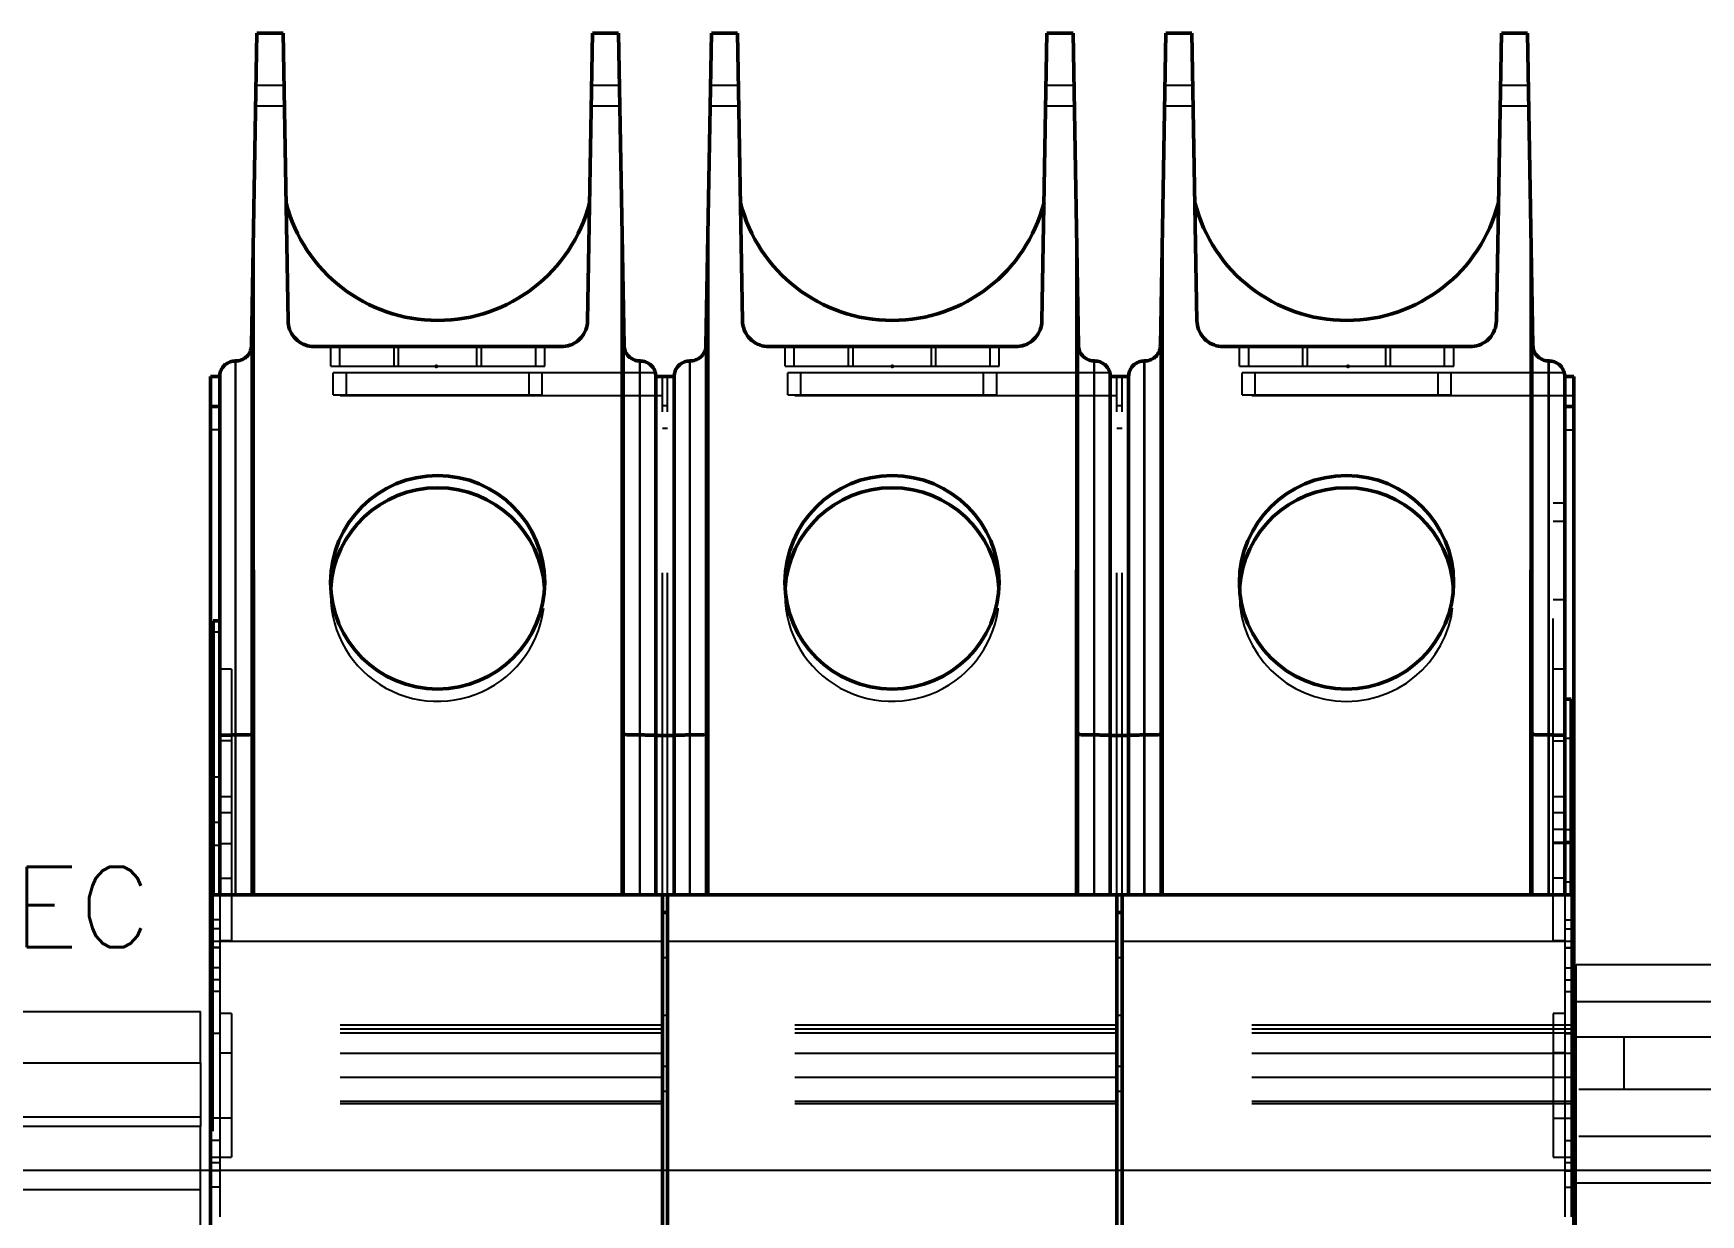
# Model space of a CAD drawing. Header units: inches. Extents: x 0.1 to 89.7, y 0.1 to 57.6.
# Drawn here: x 17.558 to 20.151, y 28.996 to 30.834 of the extents above; entities that cross this region are included whole.
import ezdxf
from ezdxf.enums import TextEntityAlignment as Align

# ---------------------------------------------------------------- set-up
doc = ezdxf.new("R2010")
doc.units = ezdxf.units.IN
doc.header["$MEASUREMENT"] = 0
doc.set_wipeout_variables(frame=1)
for name, pattern in [('CENTER', [2, 1.25, -0.25, 0.25, -0.25]), ('DASHED', [0.75, 0.5, -0.25]), ('DOT_CENTER', [14, 12, -1, 0, -1])]:
    doc.linetypes.add(name, pattern=pattern)
for name, color, linetype in [('1', 7, 'Continuous'), ('PMISC', 7, 'Continuous'), ('PSYMS', 7, 'Continuous'), ('PTERM', 4, 'Continuous')]:
    doc.layers.add(name, color=color, linetype=linetype)
for name, color, linetype, lineweight in [('2d ConnectionPoints', 7, 'Continuous', 50), ('AM_0', 7, 'Continuous', 50), ('AM_4', 3, 'Continuous', 25), ('AM_7', 7, 'CENTER', 25), ('AM_9', 6, 'DASHED', 25)]:
    doc.layers.add(name, color=color, linetype=linetype, lineweight=lineweight)
doc.styles.get("Standard").update_dxf_attribs({"font": 'arial.ttf'})
doc.styles.add('WD', font='romans.shx', dxfattribs={"height": 0.185})

# ---------------------------------------------------------------- blocks, each defined once
blk = doc.blocks.new('1489_3P_MINIATURE')
at = {"layer": '2d ConnectionPoints'}
for p in [(0.3859, 3.9831), (1.0934, 3.9831), (1.8008, 3.9831)]:
    blk.add_point(p, dxfattribs=at)
at = {"layer": 'AM_0'}
for p, q in [((0.0988, 4.0151), (0.1072, 4.5)), ((0.1478, 4.5), (0.1072, 4.5)), ((0.1556, 4.0533), (0.1478, 4.5)), ((0.6282, 4.5), (0.6204, 4.0533)), ((0.6687, 4.5), (0.6282, 4.5)), ((0.6687, 4.5), (0.6772, 4.0151)), ((0.8042, 4.0151), (0.8126, 4.5)), ((0.8532, 4.5), (0.8126, 4.5)), ((0.861, 4.0533), (0.8532, 4.5)), ((1.3336, 4.5), (1.3258, 4.0533)), ((1.3741, 4.5), (1.3336, 4.5)), ((1.3741, 4.5), (1.3826, 4.0151)), ((1.5096, 4.0151), (1.518, 4.5)), ((1.5586, 4.5), (1.518, 4.5)), ((1.5664, 4.0533), (1.5586, 4.5)), ((2.039, 4.5), (2.0312, 4.0533)), ((2.0795, 4.5), (2.039, 4.5)), ((2.0795, 4.5), (2.088, 4.0151)), ((0.1015, 4.1726), (0.1018, 3.1622)), ((0.6741, 3.1622), (0.6744, 4.1726)), ((0.8069, 4.1726), (0.8072, 3.1622)), ((1.3795, 3.1622), (1.3798, 4.1726)), ((1.5123, 4.1726), (1.5126, 3.1622)), ((2.0849, 3.1622), (2.0852, 4.1726)), ((0.5798, 4.0135), (0.1961, 4.0135)), ((1.2853, 4.0135), (0.9015, 4.0135)), ((1.9907, 4.0135), (1.6069, 4.0135)), ((0.0738, 3.9912), (0.0744, 3.9912)), ((0.7015, 3.9912), (0.7022, 3.9912)), ((0.7792, 3.9912), (0.7799, 3.9912)), ((1.4069, 3.9912), (1.4076, 3.9912)), ((1.4846, 3.9912), (1.4853, 3.9912)), ((2.1123, 3.9912), (2.113, 3.9912)), ((0.0353, 3.9669), (0.0353, 0.5331)), ((0.0353, 3.9669), (0.0495, 3.9669)), ((0.0495, 3.1622), (0.0495, 3.9669)), ((0.7265, 3.1622), (0.7265, 3.9669)), ((0.7265, 3.9669), (0.7549, 3.9669)), ((0.7549, 3.1622), (0.7549, 3.9669)), ((1.4319, 3.1622), (1.4319, 3.9669)), ((1.4319, 3.9669), (1.4603, 3.9669)), ((1.4603, 3.1622), (1.4603, 3.9669)), ((2.1373, 3.1622), (2.1373, 3.9669)), ((2.1515, 3.9669), (2.1373, 3.9669)), ((2.1515, 0.5331), (2.1515, 3.9669)), ((0.0495, 3.9203), (0.0353, 3.9203)), ((2.1373, 3.9203), (2.1515, 3.9203)), ((0.0495, 3.5878), (0.0393, 3.5878)), ((0.0393, 3.5878), (0.0393, 3.1622)), ((2.1373, 3.4662), (2.1474, 3.4662)), ((2.1474, 3.4662), (2.1474, 3.1622)), ((0.0393, 3.4378), (0.0353, 3.4378)), ((0.0988, 3.4112), (0.1015, 3.4167)), ((0.6744, 3.4167), (0.6772, 3.4112)), ((0.8042, 3.4112), (0.8069, 3.4167)), ((1.3798, 3.4167), (1.3826, 3.4112)), ((1.5096, 3.4112), (1.5123, 3.4167)), ((2.0852, 3.4167), (2.088, 3.4112)), ((2.1474, 3.4257), (2.1515, 3.4257)), ((0.0738, 3.4104), (0.0744, 3.4104)), ((0.7015, 3.4104), (0.7022, 3.4104)), ((0.7265, 3.4095), (0.7549, 3.4095)), ((0.7792, 3.4104), (0.7799, 3.4104)), ((1.4069, 3.4104), (1.4076, 3.4104)), ((1.4319, 3.4095), (1.4603, 3.4095)), ((1.4846, 3.4104), (1.4853, 3.4104)), ((2.1123, 3.4104), (2.113, 3.4104)), ((0.0393, 3.3446), (0.0353, 3.3446)), ((2.1474, 3.3568), (2.1515, 3.3568)), ((0.0393, 3.2895), (0.0353, 3.2895)), ((2.1373, 3.2432), (2.1474, 3.2432)), ((0.0353, 3.1882), (0.0393, 3.1882)), ((2.1515, 3.1622), (0.0353, 3.1622)), ((0.7366, 3.1622), (0.7366, 2.4779)), ((0.7447, 3.1622), (0.7447, 2.4779)), ((1.442, 3.1622), (1.442, 2.4779)), ((1.4501, 3.1622), (1.4501, 2.4779)), ((0.7447, 3.1348), (0.7366, 3.1348)), ((1.4501, 3.1348), (1.442, 3.1348))]:
    blk.add_line(p, q, dxfattribs=at)
for points in [[(0.1961, 4.0135), (0.1926, 4.0137), (0.1891, 4.0141), (0.1856, 4.0149), (0.1822, 4.016), (0.179, 4.0173), (0.1758, 4.0189), (0.1728, 4.0208), (0.17, 4.023), (0.1674, 4.0254), (0.165, 4.028), (0.1629, 4.0308), (0.161, 4.0338), (0.1594, 4.0369), (0.158, 4.0402), (0.1569, 4.0436), (0.1562, 4.047), (0.1557, 4.0505), (0.1556, 4.0533)], [(0.6204, 4.0533), (0.6202, 4.0498), (0.6196, 4.0463), (0.6188, 4.0429), (0.6177, 4.0395), (0.6163, 4.0363), (0.6146, 4.0332), (0.6126, 4.0302), (0.6104, 4.0275), (0.608, 4.0249), (0.6054, 4.0225), (0.6025, 4.0204), (0.5995, 4.0186), (0.5963, 4.017), (0.593, 4.0157), (0.5897, 4.0147), (0.5862, 4.014), (0.5827, 4.0136), (0.5798, 4.0135)], [(0.9015, 4.0135), (0.898, 4.0137), (0.8945, 4.0141), (0.891, 4.0149), (0.8876, 4.016), (0.8844, 4.0173), (0.8812, 4.0189), (0.8783, 4.0208), (0.8754, 4.023), (0.8728, 4.0254), (0.8705, 4.028), (0.8683, 4.0308), (0.8664, 4.0338), (0.8648, 4.0369), (0.8634, 4.0402), (0.8623, 4.0436), (0.8616, 4.047), (0.8611, 4.0505), (0.861, 4.0533)], [(1.3258, 4.0533), (1.3256, 4.0498), (1.325, 4.0463), (1.3242, 4.0429), (1.3231, 4.0395), (1.3217, 4.0363), (1.32, 4.0332), (1.318, 4.0302), (1.3158, 4.0275), (1.3134, 4.0249), (1.3108, 4.0225), (1.3079, 4.0204), (1.3049, 4.0186), (1.3017, 4.017), (1.2984, 4.0157), (1.2951, 4.0147), (1.2916, 4.014), (1.2881, 4.0136), (1.2853, 4.0135)], [(1.6069, 4.0135), (1.6034, 4.0137), (1.5999, 4.0141), (1.5964, 4.0149), (1.593, 4.016), (1.5898, 4.0173), (1.5866, 4.0189), (1.5837, 4.0208), (1.5809, 4.023), (1.5782, 4.0254), (1.5759, 4.028), (1.5737, 4.0308), (1.5718, 4.0338), (1.5702, 4.0369), (1.5688, 4.0402), (1.5678, 4.0436), (1.567, 4.047), (1.5665, 4.0505), (1.5664, 4.0533)], [(2.0312, 4.0533), (2.031, 4.0498), (2.0305, 4.0463), (2.0296, 4.0429), (2.0285, 4.0395), (2.0271, 4.0363), (2.0254, 4.0332), (2.0235, 4.0302), (2.0213, 4.0275), (2.0188, 4.0249), (2.0162, 4.0225), (2.0133, 4.0204), (2.0103, 4.0186), (2.0071, 4.017), (2.0039, 4.0157), (2.0005, 4.0147), (1.997, 4.014), (1.9935, 4.0136), (1.9907, 4.0135)], [(0.0744, 3.9912), (0.0766, 3.9913), (0.0787, 3.9916), (0.0807, 3.992), (0.0828, 3.9927), (0.0847, 3.9935), (0.0866, 3.9945), (0.0884, 3.9956), (0.0901, 3.9969), (0.0916, 3.9983), (0.0931, 3.9999), (0.0944, 4.0016), (0.0955, 4.0034), (0.0965, 4.0053), (0.0973, 4.0072), (0.0979, 4.0092), (0.0984, 4.0113), (0.0987, 4.0134), (0.0988, 4.0151)], [(0.6772, 4.0151), (0.6773, 4.013), (0.6776, 4.0109), (0.6781, 4.0088), (0.6788, 4.0068), (0.6796, 4.0049), (0.6807, 4.003), (0.6818, 4.0012), (0.6831, 3.9996), (0.6846, 3.998), (0.6862, 3.9966), (0.6879, 3.9954), (0.6897, 3.9943), (0.6916, 3.9933), (0.6936, 3.9925), (0.6956, 3.9919), (0.6977, 3.9915), (0.6998, 3.9913), (0.7015, 3.9912)], [(0.7799, 3.9912), (0.782, 3.9913), (0.7841, 3.9916), (0.7861, 3.992), (0.7882, 3.9927), (0.7901, 3.9935), (0.792, 3.9945), (0.7938, 3.9956), (0.7955, 3.9969), (0.7971, 3.9983), (0.7985, 3.9999), (0.7998, 4.0016), (0.8009, 4.0034), (0.8019, 4.0053), (0.8027, 4.0072), (0.8033, 4.0092), (0.8038, 4.0113), (0.8041, 4.0134), (0.8042, 4.0151)], [(1.3826, 4.0151), (1.3827, 4.013), (1.383, 4.0109), (1.3835, 4.0088), (1.3842, 4.0068), (1.385, 4.0049), (1.3861, 4.003), (1.3872, 4.0012), (1.3885, 3.9996), (1.39, 3.998), (1.3916, 3.9966), (1.3933, 3.9954), (1.3951, 3.9943), (1.397, 3.9933), (1.399, 3.9925), (1.401, 3.9919), (1.4031, 3.9915), (1.4052, 3.9913), (1.4069, 3.9912)], [(1.4853, 3.9912), (1.4874, 3.9913), (1.4895, 3.9916), (1.4916, 3.992), (1.4936, 3.9927), (1.4955, 3.9935), (1.4974, 3.9945), (1.4992, 3.9956), (1.5009, 3.9969), (1.5025, 3.9983), (1.5039, 3.9999), (1.5052, 4.0016), (1.5063, 4.0034), (1.5073, 4.0053), (1.5081, 4.0072), (1.5088, 4.0092), (1.5092, 4.0113), (1.5095, 4.0134), (1.5096, 4.0151)], [(2.088, 4.0151), (2.0881, 4.013), (2.0884, 4.0109), (2.0889, 4.0088), (2.0896, 4.0068), (2.0904, 4.0049), (2.0915, 4.003), (2.0926, 4.0012), (2.094, 3.9996), (2.0954, 3.998), (2.097, 3.9966), (2.0987, 3.9954), (2.1005, 3.9943), (2.1024, 3.9933), (2.1044, 3.9925), (2.1064, 3.9919), (2.1085, 3.9915), (2.1106, 3.9913), (2.1123, 3.9912)], [(0.0495, 3.9669), (0.0496, 3.969), (0.0498, 3.9711), (0.0503, 3.9732), (0.0509, 3.9752), (0.0517, 3.9772), (0.0527, 3.9791), (0.0539, 3.9808), (0.0552, 3.9825), (0.0566, 3.9841), (0.0581, 3.9855), (0.0598, 3.9868), (0.0616, 3.988), (0.0635, 3.9889), (0.0655, 3.9897), (0.0675, 3.9904), (0.0696, 3.9908), (0.0717, 3.9911), (0.0738, 3.9912)], [(0.7022, 3.9912), (0.7043, 3.9911), (0.7064, 3.9908), (0.7085, 3.9904), (0.7105, 3.9897), (0.7124, 3.9889), (0.7143, 3.988), (0.7161, 3.9868), (0.7178, 3.9855), (0.7194, 3.9841), (0.7208, 3.9825), (0.7221, 3.9808), (0.7232, 3.9791), (0.7242, 3.9772), (0.725, 3.9752), (0.7257, 3.9732), (0.7261, 3.9711), (0.7264, 3.969), (0.7265, 3.9669)], [(0.7549, 3.9669), (0.755, 3.969), (0.7552, 3.9711), (0.7557, 3.9732), (0.7563, 3.9752), (0.7571, 3.9772), (0.7581, 3.9791), (0.7593, 3.9808), (0.7606, 3.9825), (0.762, 3.9841), (0.7636, 3.9855), (0.7652, 3.9868), (0.767, 3.988), (0.7689, 3.9889), (0.7709, 3.9897), (0.7729, 3.9904), (0.775, 3.9908), (0.7771, 3.9911), (0.7792, 3.9912)], [(1.4076, 3.9912), (1.4097, 3.9911), (1.4118, 3.9908), (1.4139, 3.9904), (1.4159, 3.9897), (1.4178, 3.9889), (1.4197, 3.988), (1.4215, 3.9868), (1.4232, 3.9855), (1.4248, 3.9841), (1.4262, 3.9825), (1.4275, 3.9808), (1.4286, 3.9791), (1.4296, 3.9772), (1.4304, 3.9752), (1.4311, 3.9732), (1.4315, 3.9711), (1.4318, 3.969), (1.4319, 3.9669)], [(1.4603, 3.9669), (1.4604, 3.969), (1.4606, 3.9711), (1.4611, 3.9732), (1.4617, 3.9752), (1.4625, 3.9772), (1.4635, 3.9791), (1.4647, 3.9808), (1.466, 3.9825), (1.4674, 3.9841), (1.469, 3.9855), (1.4706, 3.9868), (1.4724, 3.988), (1.4743, 3.9889), (1.4763, 3.9897), (1.4783, 3.9904), (1.4804, 3.9908), (1.4825, 3.9911), (1.4846, 3.9912)], [(2.113, 3.9912), (2.1151, 3.9911), (2.1172, 3.9908), (2.1193, 3.9904), (2.1213, 3.9897), (2.1233, 3.9889), (2.1251, 3.988), (2.1269, 3.9868), (2.1286, 3.9855), (2.1302, 3.9841), (2.1316, 3.9825), (2.1329, 3.9808), (2.134, 3.9791), (2.135, 3.9772), (2.1358, 3.9752), (2.1365, 3.9732), (2.1369, 3.9711), (2.1372, 3.969), (2.1373, 3.9669)], [(0.0495, 3.4095), (0.0496, 3.4096), (0.0498, 3.4097), (0.0503, 3.4098), (0.0509, 3.4098), (0.0517, 3.4099), (0.0527, 3.41), (0.0539, 3.41), (0.0552, 3.4101), (0.0566, 3.4101), (0.0581, 3.4102), (0.0598, 3.4102), (0.0616, 3.4103), (0.0635, 3.4103), (0.0655, 3.4103), (0.0675, 3.4104), (0.0696, 3.4104), (0.0717, 3.4104), (0.0738, 3.4104)], [(0.0744, 3.4104), (0.0766, 3.4104), (0.0787, 3.4104), (0.0807, 3.4104), (0.0828, 3.4104), (0.0847, 3.4105), (0.0866, 3.4105), (0.0884, 3.4105), (0.0901, 3.4106), (0.0916, 3.4106), (0.0931, 3.4107), (0.0944, 3.4108), (0.0955, 3.4108), (0.0965, 3.4109), (0.0973, 3.411), (0.0979, 3.411), (0.0984, 3.4111), (0.0987, 3.4112), (0.0988, 3.4112)], [(0.6772, 3.4112), (0.6773, 3.4112), (0.6776, 3.4111), (0.6781, 3.411), (0.6788, 3.4109), (0.6796, 3.4109), (0.6807, 3.4108), (0.6818, 3.4107), (0.6831, 3.4107), (0.6846, 3.4106), (0.6862, 3.4106), (0.6879, 3.4105), (0.6897, 3.4105), (0.6916, 3.4105), (0.6936, 3.4104), (0.6956, 3.4104), (0.6977, 3.4104), (0.6998, 3.4104), (0.7015, 3.4104)], [(0.7022, 3.4104), (0.7043, 3.4104), (0.7064, 3.4104), (0.7085, 3.4104), (0.7105, 3.4103), (0.7124, 3.4103), (0.7143, 3.4103), (0.7161, 3.4102), (0.7178, 3.4102), (0.7194, 3.4101), (0.7208, 3.4101), (0.7221, 3.41), (0.7232, 3.41), (0.7242, 3.4099), (0.725, 3.4098), (0.7257, 3.4098), (0.7261, 3.4097), (0.7264, 3.4096), (0.7265, 3.4095)], [(0.7549, 3.4095), (0.755, 3.4096), (0.7552, 3.4097), (0.7557, 3.4098), (0.7563, 3.4098), (0.7571, 3.4099), (0.7581, 3.41), (0.7593, 3.41), (0.7606, 3.4101), (0.762, 3.4101), (0.7636, 3.4102), (0.7652, 3.4102), (0.767, 3.4103), (0.7689, 3.4103), (0.7709, 3.4103), (0.7729, 3.4104), (0.775, 3.4104), (0.7771, 3.4104), (0.7792, 3.4104)], [(0.7799, 3.4104), (0.782, 3.4104), (0.7841, 3.4104), (0.7861, 3.4104), (0.7882, 3.4104), (0.7901, 3.4105), (0.792, 3.4105), (0.7938, 3.4105), (0.7955, 3.4106), (0.7971, 3.4106), (0.7985, 3.4107), (0.7998, 3.4108), (0.8009, 3.4108), (0.8019, 3.4109), (0.8027, 3.411), (0.8033, 3.411), (0.8038, 3.4111), (0.8041, 3.4112), (0.8042, 3.4112)], [(1.3826, 3.4112), (1.3827, 3.4112), (1.383, 3.4111), (1.3835, 3.411), (1.3842, 3.4109), (1.385, 3.4109), (1.3861, 3.4108), (1.3872, 3.4107), (1.3885, 3.4107), (1.39, 3.4106), (1.3916, 3.4106), (1.3933, 3.4105), (1.3951, 3.4105), (1.397, 3.4105), (1.399, 3.4104), (1.401, 3.4104), (1.4031, 3.4104), (1.4052, 3.4104), (1.4069, 3.4104)], [(1.4076, 3.4104), (1.4097, 3.4104), (1.4118, 3.4104), (1.4139, 3.4104), (1.4159, 3.4103), (1.4178, 3.4103), (1.4197, 3.4103), (1.4215, 3.4102), (1.4232, 3.4102), (1.4248, 3.4101), (1.4262, 3.4101), (1.4275, 3.41), (1.4286, 3.41), (1.4296, 3.4099), (1.4304, 3.4098), (1.4311, 3.4098), (1.4315, 3.4097), (1.4318, 3.4096), (1.4319, 3.4095)], [(1.4603, 3.4095), (1.4604, 3.4096), (1.4606, 3.4097), (1.4611, 3.4098), (1.4617, 3.4098), (1.4625, 3.4099), (1.4635, 3.41), (1.4647, 3.41), (1.466, 3.4101), (1.4674, 3.4101), (1.469, 3.4102), (1.4706, 3.4102), (1.4724, 3.4103), (1.4743, 3.4103), (1.4763, 3.4103), (1.4783, 3.4104), (1.4804, 3.4104), (1.4825, 3.4104), (1.4846, 3.4104)], [(1.4853, 3.4104), (1.4874, 3.4104), (1.4895, 3.4104), (1.4916, 3.4104), (1.4936, 3.4104), (1.4955, 3.4105), (1.4974, 3.4105), (1.4992, 3.4105), (1.5009, 3.4106), (1.5025, 3.4106), (1.5039, 3.4107), (1.5052, 3.4108), (1.5063, 3.4108), (1.5073, 3.4109), (1.5081, 3.411), (1.5088, 3.411), (1.5092, 3.4111), (1.5095, 3.4112), (1.5096, 3.4112)], [(2.088, 3.4112), (2.0881, 3.4112), (2.0884, 3.4111), (2.0889, 3.411), (2.0896, 3.4109), (2.0904, 3.4109), (2.0915, 3.4108), (2.0926, 3.4107), (2.094, 3.4107), (2.0954, 3.4106), (2.097, 3.4106), (2.0987, 3.4105), (2.1005, 3.4105), (2.1024, 3.4105), (2.1044, 3.4104), (2.1064, 3.4104), (2.1085, 3.4104), (2.1106, 3.4104), (2.1123, 3.4104)], [(2.113, 3.4104), (2.1151, 3.4104), (2.1172, 3.4104), (2.1193, 3.4104), (2.1213, 3.4103), (2.1233, 3.4103), (2.1251, 3.4103), (2.1269, 3.4102), (2.1286, 3.4102), (2.1302, 3.4101), (2.1316, 3.4101), (2.1329, 3.41), (2.134, 3.41), (2.135, 3.4099), (2.1358, 3.4098), (2.1365, 3.4098), (2.1369, 3.4097), (2.1372, 3.4096), (2.1373, 3.4095)]]:
    blk.add_lwpolyline(points, dxfattribs=at)
for centre in [(0.388, 4.2973), (1.0934, 4.2973), (1.7988, 4.2973)]:
    blk.add_arc(centre, 0.2432, 194.3926, 345.6074, dxfattribs=at)
for centre in [(0.3877, 3.6475), (1.0931, 3.6475), (1.7985, 3.6475)]:
    blk.add_ellipse(centre, major_axis=(0.1662, 0), ratio=0.997564, dxfattribs=at)
for centre in [(0.3877, 3.6284), (1.0931, 3.6284), (1.7985, 3.6284)]:
    blk.add_ellipse(centre, major_axis=(0.1662, 0), ratio=0.997564, start_param=0.057594, end_param=3.083999, dxfattribs=at)
at = {"layer": 'AM_4'}
for p, q in [((0.1497, 4.3869), (0.1053, 4.3869)), ((0.6707, 4.3869), (0.6262, 4.3869)), ((0.8552, 4.3869), (0.8107, 4.3869)), ((1.3761, 4.3869), (1.3316, 4.3869)), ((1.5606, 4.3869), (1.5161, 4.3869)), ((2.0815, 4.3869), (2.037, 4.3869)), ((0.0988, 3.1622), (0.0988, 4.0151)), ((0.6772, 3.1622), (0.6772, 4.0151)), ((0.8042, 3.1622), (0.8042, 4.0151)), ((1.3826, 3.1622), (1.3826, 4.0151)), ((1.5096, 3.1622), (1.5096, 4.0151)), ((2.088, 3.1622), (2.088, 4.0151)), ((0.0738, 3.1622), (0.0738, 3.9912)), ((0.0744, 3.1622), (0.0744, 3.9912)), ((0.7015, 3.1622), (0.7015, 3.9912)), ((0.7022, 3.1622), (0.7022, 3.9912)), ((0.7792, 3.1622), (0.7792, 3.9912)), ((0.7799, 3.1622), (0.7799, 3.9912)), ((1.4069, 3.1622), (1.4069, 3.9912)), ((1.4076, 3.1622), (1.4076, 3.9912)), ((1.4846, 3.1622), (1.4846, 3.9912)), ((1.4853, 3.1622), (1.4853, 3.9912)), ((2.1123, 3.1622), (2.1123, 3.9912)), ((2.113, 3.1622), (2.113, 3.9912)), ((0.0495, 3.8843), (0.0353, 3.8843)), ((2.1373, 3.8843), (2.1515, 3.8843)), ((0.0393, 3.4176), (0.0353, 3.4176)), ((2.1474, 3.4054), (2.1515, 3.4054)), ((0.0393, 3.3649), (0.0353, 3.3649)), ((2.1474, 3.377), (2.1515, 3.377)), ((0.0495, 3.3446), (0.0393, 3.3446)), ((2.1373, 3.2635), (2.1474, 3.2635)), ((2.1373, 3.1824), (2.1474, 3.1824)), ((0.7366, 3.0895), (0.0353, 3.0895)), ((1.442, 3.0895), (0.7447, 3.0895)), ((2.1515, 3.0895), (1.4501, 3.0895)), ((0.7447, 3.0643), (0.7366, 3.0643)), ((1.4501, 3.0643), (1.442, 3.0643))]:
    blk.add_line(p, q, dxfattribs=at)
at = {"layer": 'AM_7'}
for p, q in [((0.0686, 3.4014), (0.0485, 3.4014)), ((2.1181, 3.4014), (2.1382, 3.4014))]:
    blk.add_line(p, q, dxfattribs=at)
at = {"layer": 'AM_9'}
for p, q in [((0.1492, 4.4189), (0.1058, 4.4189)), ((0.6701, 4.4189), (0.6268, 4.4189)), ((0.8546, 4.4189), (0.8112, 4.4189)), ((1.3755, 4.4189), (1.3322, 4.4189)), ((1.56, 4.4189), (1.5166, 4.4189)), ((2.0809, 4.4189), (2.0376, 4.4189)), ((0.2218, 3.9831), (0.2218, 4.0135)), ((0.2359, 3.9831), (0.2359, 4.0135)), ((0.3201, 3.9831), (0.3201, 4.0135)), ((0.3272, 3.9831), (0.3272, 4.0135)), ((0.4488, 3.9831), (0.4488, 4.0135)), ((0.4559, 3.9831), (0.4559, 4.0135)), ((0.54, 3.9831), (0.54, 4.0135)), ((0.5542, 3.9831), (0.5542, 4.0135)), ((0.9272, 3.9831), (0.9272, 4.0135)), ((0.9414, 3.9831), (0.9414, 4.0135)), ((1.0255, 3.9831), (1.0255, 4.0135)), ((1.0326, 3.9831), (1.0326, 4.0135)), ((1.1542, 3.9831), (1.1542, 4.0135)), ((1.1613, 3.9831), (1.1613, 4.0135)), ((1.2454, 3.9831), (1.2454, 4.0135)), ((1.2596, 3.9831), (1.2596, 4.0135)), ((1.6326, 3.9831), (1.6326, 4.0135)), ((1.6468, 3.9831), (1.6468, 4.0135)), ((1.7309, 3.9831), (1.7309, 4.0135)), ((1.738, 3.9831), (1.738, 4.0135)), ((1.8596, 3.9831), (1.8596, 4.0135)), ((1.8667, 3.9831), (1.8667, 4.0135)), ((1.9508, 3.9831), (1.9508, 4.0135)), ((1.965, 3.9831), (1.965, 4.0135)), ((0.7257, 3.973), (0.0502, 3.973)), ((0.2218, 3.9831), (0.5542, 3.9831)), ((0.2258, 3.9385), (0.2258, 3.973)), ((0.2461, 3.9385), (0.2461, 3.973)), ((0.5299, 3.9385), (0.5299, 3.973)), ((0.5501, 3.9385), (0.5501, 3.973)), ((0.7366, 3.1622), (0.7366, 3.9669)), ((0.7447, 3.1622), (0.7447, 3.9669)), ((1.4311, 3.973), (0.7556, 3.973)), ((0.9272, 3.9831), (1.2596, 3.9831)), ((0.9312, 3.9385), (0.9312, 3.973)), ((0.9515, 3.9385), (0.9515, 3.973)), ((1.2353, 3.9385), (1.2353, 3.973)), ((1.2555, 3.9385), (1.2555, 3.973)), ((1.442, 3.1622), (1.442, 3.9669)), ((1.4501, 3.1622), (1.4501, 3.9669)), ((2.1365, 3.973), (1.461, 3.973)), ((1.6326, 3.9831), (1.965, 3.9831)), ((1.6366, 3.9385), (1.6366, 3.973)), ((1.6569, 3.9385), (1.6569, 3.973)), ((1.9407, 3.9385), (1.9407, 3.973)), ((1.9609, 3.9385), (1.9609, 3.973)), ((0.7366, 3.937), (0.0353, 3.937)), ((0.2258, 3.9385), (0.5501, 3.9385)), ((1.442, 3.937), (0.7447, 3.937)), ((0.9312, 3.9385), (1.2555, 3.9385)), ((2.1515, 3.937), (1.4501, 3.937)), ((1.6366, 3.9385), (1.9609, 3.9385)), ((0.7447, 3.9213), (0.7366, 3.9213)), ((1.4501, 3.9213), (1.442, 3.9213)), ((0.7447, 3.8864), (0.7366, 3.8864)), ((1.4501, 3.8864), (1.442, 3.8864)), ((2.1191, 3.0912), (2.1191, 3.7703)), ((2.1373, 3.7703), (2.1191, 3.7703)), ((2.1373, 3.7419), (2.1191, 3.7419)), ((0.2215, 3.6475), (0.2215, 3.6284)), ((0.5539, 3.6284), (0.5539, 3.6475)), ((0.9269, 3.6475), (0.9269, 3.6284)), ((1.2593, 3.6284), (1.2593, 3.6475)), ((1.6323, 3.6475), (1.6323, 3.6284)), ((1.9647, 3.6284), (1.9647, 3.6475)), ((2.1373, 3.6203), (2.1191, 3.6203)), ((0.0495, 3.57), (0.0393, 3.57)), ((0.0677, 3.5126), (0.0495, 3.5126)), ((0.0677, 3.5126), (0.0677, 3.0912)), ((2.1373, 3.5128), (2.1191, 3.5128)), ((2.1373, 3.4054), (2.1474, 3.4054)), ((0.0677, 3.3142), (0.0495, 3.3142)), ((2.1373, 3.3142), (2.1191, 3.3142)), ((0.0495, 3.2901), (0.0677, 3.2901)), ((2.1191, 3.2899), (2.1373, 3.2899)), ((0.0495, 3.2747), (0.0393, 3.2747)), ((2.1373, 3.2635), (2.1191, 3.2635)), ((0.0495, 3.2389), (0.0393, 3.2389)), ((0.0495, 3.2418), (0.0677, 3.2418)), ((2.1373, 3.2432), (2.1191, 3.2432)), ((2.1373, 3.2418), (2.1191, 3.2418)), ((0.0495, 3.188), (0.0677, 3.188)), ((2.1373, 3.188), (2.1191, 3.188)), ((0.0393, 2.0449), (0.0393, 3.1622)), ((0.0495, 3.1622), (0.0495, 2.0454)), ((2.1373, 3.1622), (2.1373, 1.3378)), ((2.1474, 3.1622), (2.1474, 1.6054)), ((0.0495, 3.1095), (0.0353, 3.1095)), ((0.0495, 3.1234), (0.0393, 3.1234)), ((2.1373, 3.1234), (2.1474, 3.1234)), ((2.1373, 3.1095), (2.1515, 3.1095)), ((0.0495, 3.0799), (0.0353, 3.0799)), ((0.0495, 3.0804), (0.0393, 3.0804)), ((0.0495, 3.0912), (0.0677, 3.0912)), ((2.1191, 3.0912), (2.1373, 3.0912)), ((2.1373, 3.0804), (2.1474, 3.0804)), ((2.1373, 3.0799), (2.1515, 3.0799)), ((0.0495, 3.0486), (0.0353, 3.0486)), ((0.0495, 3.03), (0.0393, 3.03)), ((2.1373, 3.0486), (2.1515, 3.0486)), ((2.1373, 3.03), (2.1474, 3.03)), ((0.0495, 3.0122), (0.0353, 3.0122)), ((2.1373, 3.0122), (2.1515, 3.0122)), ((0.0677, 2.9777), (0.0495, 2.9777)), ((0.0677, 2.9777), (0.0677, 2.7547)), ((2.1191, 2.9777), (2.1191, 2.7547)), ((2.1373, 2.9777), (2.1191, 2.9777)), ((0.0393, 2.9716), (0.0353, 2.9716)), ((0.7366, 2.9595), (0.0353, 2.9595)), ((0.7366, 2.9535), (0.0353, 2.9535)), ((0.7447, 2.9747), (0.7366, 2.9747)), ((1.442, 2.9595), (0.7447, 2.9595)), ((1.442, 2.9535), (0.7447, 2.9535)), ((1.4501, 2.9747), (1.442, 2.9747)), ((2.1515, 2.9595), (1.4501, 2.9595)), ((2.1515, 2.9535), (1.4501, 2.9535)), ((2.1474, 2.9716), (2.1515, 2.9716)), ((0.7366, 2.9473), (0.0353, 2.9473)), ((0.0495, 2.9468), (0.0353, 2.9468)), ((1.442, 2.9473), (0.7447, 2.9473)), ((2.1515, 2.9473), (1.4501, 2.9473)), ((2.1373, 2.9468), (2.1515, 2.9468)), ((0.7366, 2.9157), (0.0353, 2.9157)), ((0.0495, 2.9169), (0.0677, 2.9169)), ((1.442, 2.9157), (0.7447, 2.9157)), ((2.1515, 2.9157), (1.4501, 2.9157)), ((2.1373, 2.9169), (2.1191, 2.9169)), ((0.7366, 2.8784), (0.0353, 2.8784)), ((0.7447, 2.8957), (0.7366, 2.8957)), ((1.442, 2.8784), (0.7447, 2.8784)), ((1.4501, 2.8957), (1.442, 2.8957)), ((2.1515, 2.8784), (1.4501, 2.8784)), ((0.7447, 2.8567), (0.7366, 2.8567)), ((1.4501, 2.8567), (1.442, 2.8567)), ((0.7366, 2.8414), (0.0353, 2.8414)), ((0.7366, 2.8378), (0.0353, 2.8378)), ((1.442, 2.8414), (0.7447, 2.8414)), ((1.442, 2.8378), (0.7447, 2.8378)), ((2.1515, 2.8414), (1.4501, 2.8414)), ((2.1515, 2.8378), (1.4501, 2.8378)), ((0.0677, 2.8155), (0.0353, 2.8155)), ((2.1191, 2.8155), (2.1515, 2.8155)), ((0.0495, 2.7804), (0.0353, 2.7804)), ((2.1373, 2.7804), (2.1515, 2.7804)), ((0.0353, 2.7547), (0.0677, 2.7547)), ((0.0495, 2.746), (0.0353, 2.746)), ((2.1191, 2.7547), (2.1515, 2.7547)), ((2.1515, 2.746), (2.1373, 2.746)), ((0.0495, 2.7337), (0.0353, 2.7337)), ((2.1373, 2.7337), (2.1515, 2.7337)), ((0.0495, 2.7079), (0.0353, 2.7079)), ((2.1373, 2.7079), (2.1515, 2.7079))]:
    blk.add_line(p, q, dxfattribs=at)
for centre, start_param, end_param in [((0.3877, 3.6284), 3.083999, 3.141593), ((0.3877, 3.6284), 3.141593, 6.340779), ((1.0931, 3.6284), 3.083999, 3.141593), ((1.0931, 3.6284), 3.141593, 6.340779), ((1.7985, 3.6284), 3.083999, 3.141593), ((1.7985, 3.6284), 3.141593, 6.283185), ((1.7985, 3.6284), 6.283185, 6.340779)]:
    blk.add_ellipse(centre, major_axis=(0.1662, 0), ratio=0.997564, start_param=start_param, end_param=end_param, dxfattribs=at)
at = {"style": 'WD', "width": 0.7}
for tag, p in [('INST', (1.0625, 5.4196)), ('LOC', (1.0625, 5.25)), ('DESC1', (1.0625, 5.0938)), ('DESC2', (1.0625, 4.9375)), ('DESC3', (1.0625, 4.7896)), ('XREF', (1.0625, 4.2188))]:
    blk.add_attdef(tag, text='', height=0.125, dxfattribs=at).set_placement(p, align=Align.CENTER)
at = {"style": 'WD'}
blk.add_attdef('TAG1', text='', height=0.125, dxfattribs=at).set_placement((1.0625, 4.625), align=Align.CENTER)
at = {"style": 'WD', "flags": 9}
blk.add_attdef('FAMILY', (1.2672, 4.5898), '', height=0.01, dxfattribs=at)
for tag, p in [('CAT', (1.2922, 4.5457)), ('MFG', (1.2903, 4.5262)), ('ASSYCODE', (1.2925, 4.5089))]:
    blk.add_attdef(tag, text='', height=0.01, dxfattribs=at).set_placement(p, align=Align.CENTER)
blk = doc.blocks.new('E_NS_35_N-select__2', base_point=(-140.35, 64.25))
at = {"color": 7, "linetype": 'Continuous'}
for p, q in [((-138.317, 73.75), (-140.35, 73.75)), ((-140.35, 64.25), (-140.35, 73.75)), ((-138.317, 73.75), (-136.174, 73.75)), ((-138.317, 64.25), (-138.317, 73.75)), ((-136.174, 73.75), (-135.791, 73.75)), ((-136.174, 64.25), (-136.174, 73.75)), ((-133.283, 73.75), (-135.791, 73.75)), ((-135.791, 73.75), (-135.791, 64.25)), ((-131.25, 73.75), (-133.283, 73.75)), ((-133.283, 64.25), (-133.283, 73.75)), ((-131.25, 73.75), (-126.05, 73.75)), ((-131.25, 64.25), (-131.25, 73.75)), ((-126.05, 72.75), (-126.05, 73.75)), ((-120.05, 73.75), (-120.05, 72.75)), ((-120.05, 73.75), (-112.05, 73.75)), ((-112.05, 72.75), (-112.05, 73.75)), ((-106.05, 73.75), (-106.05, 72.75)), ((-106.05, 73.75), (-100.85, 73.75)), ((-100.85, 73.75), (-98.817, 73.75)), ((-100.85, 64.25), (-100.85, 73.75)), ((-96.309, 73.75), (-98.817, 73.75)), ((-98.817, 64.25), (-98.817, 73.75)), ((-96.309, 73.75), (-95.926, 73.75)), ((-96.309, 64.25), (-96.309, 73.75)), ((-95.926, 73.75), (-93.783, 73.75)), ((-95.926, 64.25), (-95.926, 73.75)), ((-93.783, 73.75), (-91.75, 73.75)), ((-93.783, 64.25), (-93.783, 73.75)), ((-91.75, 64.25), (-91.75, 73.75)), ((-120.05, 72.75), (-126.05, 72.75)), ((-106.05, 72.75), (-112.05, 72.75)), ((-125.025, 67.156), (-125.025, 70.844)), ((-125.025, 70.844), (-120.775, 70.844)), ((-120.775, 70.844), (-120.775, 67.156)), ((-117.726, 71.454), (-117.727, 71.455)), ((-116.05, 69.778), (-117.726, 71.454)), ((-114.374, 71.454), (-116.05, 69.778)), ((-114.373, 71.455), (-114.374, 71.454)), ((-111.325, 67.156), (-111.325, 70.844)), ((-111.325, 70.844), (-107.075, 70.844)), ((-107.075, 70.844), (-107.075, 67.156)), ((-118.505, 70.677), (-118.504, 70.676)), ((-118.504, 70.676), (-116.828, 69)), ((-115.272, 69), (-113.596, 70.676)), ((-113.596, 70.676), (-113.595, 70.677)), ((-130.2, 68.045), (-130.2, 69.955)), ((-130.2, 69.955), (-129.739, 69.955)), ((-127.961, 69.955), (-127.5, 69.955)), ((-127.5, 69.955), (-127.5, 68.045)), ((-104.6, 69.955), (-104.139, 69.955)), ((-104.6, 68.045), (-104.6, 69.955)), ((-102.361, 69.955), (-101.9, 69.955)), ((-101.9, 69.955), (-101.9, 68.045)), ((-116.828, 69), (-118.504, 67.324)), ((-113.596, 67.324), (-115.272, 69)), ((-117.726, 66.546), (-116.05, 68.222)), ((-116.05, 68.222), (-114.374, 66.546)), ((-129.739, 68.045), (-130.2, 68.045)), ((-127.5, 68.045), (-127.961, 68.045)), ((-104.139, 68.045), (-104.6, 68.045)), ((-101.9, 68.045), (-102.361, 68.045)), ((-120.775, 67.156), (-125.025, 67.156)), ((-118.504, 67.324), (-118.505, 67.323)), ((-113.595, 67.323), (-113.596, 67.324)), ((-107.075, 67.156), (-111.325, 67.156)), ((-117.727, 66.545), (-117.726, 66.546)), ((-114.374, 66.546), (-114.373, 66.545)), ((-126.05, 65.25), (-126.05, 64.25)), ((-120.05, 65.25), (-126.05, 65.25)), ((-120.05, 64.25), (-120.05, 65.25)), ((-112.05, 65.25), (-112.05, 64.25)), ((-106.05, 65.25), (-112.05, 65.25)), ((-106.05, 64.25), (-106.05, 65.25)), ((-138.317, 64.25), (-140.35, 64.25)), ((-138.317, 64.25), (-136.174, 64.25)), ((-136.174, 64.25), (-135.791, 64.25)), ((-133.283, 64.25), (-135.791, 64.25)), ((-131.25, 64.25), (-133.283, 64.25)), ((-131.25, 64.25), (-126.05, 64.25)), ((-120.05, 64.25), (-112.05, 64.25)), ((-106.05, 64.25), (-100.85, 64.25)), ((-100.85, 64.25), (-98.817, 64.25)), ((-96.309, 64.25), (-98.817, 64.25)), ((-96.309, 64.25), (-95.926, 64.25)), ((-95.926, 64.25), (-93.783, 64.25)), ((-93.783, 64.25), (-91.75, 64.25))]:
    blk.add_line(p, q, dxfattribs=at)
blk.add_circle((-116.05, 69), 3.3, dxfattribs=at)
for centre, radius, start, end in [((-116.05, 69), 2.973, 55.66247, 124.33753), ((-116.05, 69), 2.972, 124.33441, 145.66559), ((-116.05, 69), 2.972, 34.33441, 55.66559), ((-128.85, 69), 1.305, 47.03291, 132.96709), ((-116.05, 69), 2.973, 145.66247, 214.33753), ((-116.05, 69), 2.973, 325.66247, 34.33753), ((-103.25, 69), 1.305, 47.03291, 132.96709), ((-128.85, 69), 1.305, 227.03291, 312.96709), ((-103.25, 69), 1.305, 227.03291, 312.96709), ((-116.05, 69), 2.972, 214.33441, 235.66559), ((-116.05, 69), 2.972, 304.33441, 325.66559), ((-116.05, 69), 2.973, 235.66247, 304.33753)]:
    blk.add_arc(centre, radius, start, end, dxfattribs=at)
at = {"layer": '1', "color": 2, "linetype": 'DOT_CENTER'}
for p, q in [((-116.05, 72.63), (-116.05, 65.37)), ((-112.42, 69), (-119.68, 69))]:
    blk.add_line(p, q, dxfattribs=at)
blk = doc.blocks.new('PHOENIX_END_CLAMP_1')
at = {"xscale": 0.03909317721805836, "yscale": 0.03909317721805836, "zscale": 0.03909317721805836, "rotation": 270}
blk.add_blockref('E_NS_35_N-select__2', (0, 1.8999), dxfattribs=at)
at = {"style": 'WD', "width": 0.7}
for tag, p in [('DESC1', (0.1875, 2.4688)), ('DESC2', (0.1875, 2.3125)), ('DESC3', (0.1875, 2.1646))]:
    blk.add_attdef(tag, text='', height=0.125, dxfattribs=at).set_placement(p, align=Align.CENTER)
at = {"style": 'WD'}
blk.add_attdef('TAG1', text='', height=0.125, dxfattribs=at).set_placement((0.1875, 2), align=Align.CENTER)
at = {"style": 'WD', "flags": 9}
blk.add_attdef('FAMILY', (0.3922, 1.9648), '', height=0.01, dxfattribs=at)
for tag, p in [('CAT', (0.4172, 1.9207)), ('ASSYCODE', (0.4175, 1.8839)), ('MFG', (0.4153, 1.9012))]:
    blk.add_attdef(tag, text='', height=0.01, dxfattribs=at).set_placement(p, align=Align.CENTER)
blk = doc.blocks.new('E_NS35N')
at = {"style": 'WD', "flags": 1}
for tag, height, p in [('INST', 0.125, (-0.0107, 0.4749)), ('LOC', 0.125, (-0.0107, 0.2983)), ('P_TAGSTRIP', 0.125, (-0.0107, 0.1218)), ('MFG', 0.05, (0.0343, -0.4763)), ('CAT', 0.05, (0.0343, -0.5478)), ('WDBLKNAM', 0.05, (0.0343, -0.6193)), ('FP', 0.05, (0.0343, -0.6908)), ('FPT', 0.05, (0.1754, -0.6908)), ('ASSYCODE', 0.05, (0.0343, -0.7892))]:
    blk.add_attdef(tag, text='', height=height, dxfattribs=at).set_placement(p, align=Align.CENTER)
at = {"style": 'WD', "width": 0.8}
blk.add_attdef('WIRENOL', text='', height=0.1, dxfattribs=at).set_placement((-1.0026, -0.1198), align=Align.MIDDLE_RIGHT)
blk.add_attdef('WIRENOR', text='', height=0.1, dxfattribs=at).set_placement((1.0594, -0.1198), align=Align.MIDDLE_LEFT)
at = {"style": 'WD', "flags": 1}
blk.add_attdef('TERMDESCL', text='', height=0.05, dxfattribs=at).set_placement((-1.0001, -0.2348), align=Align.MIDDLE_RIGHT)
blk.add_attdef('TERMDESCR', text='', height=0.05, dxfattribs=at).set_placement((1.0593, -0.2348), align=Align.MIDDLE_LEFT)
blk.add_wipeout([(-0.9692, 0), (-0.3791, 0), (-0.3791, -0.039), (-0.1549, -0.039), (-0.1549, 0), (0.1549, 0), (0.1549, -0.039), (0.3791, -0.039), (0.3791, 0), (1.0277, 0), (1.0277, -0.374), (0.3791, -0.374), (0.3791, -0.3335), (0.1549, -0.3335), (0.1549, -0.374), (-0.1549, -0.374), (-0.1549, -0.3335), (-0.3791, -0.3335), (-0.3791, -0.374), (-0.9692, -0.374)])
blk.add_wipeout([(-0.9692, 0), (-0.3791, 0), (-0.3791, -0.039), (-0.1549, -0.039), (-0.1549, 0), (0.1549, 0), (0.1549, -0.039), (0.3791, -0.039), (0.3791, 0), (1.0277, 0), (1.0277, -0.374), (0.3791, -0.374), (0.3791, -0.3335), (0.1549, -0.3335), (0.1549, -0.374), (-0.1549, -0.374), (-0.1549, -0.3335), (-0.3791, -0.3335), (-0.3791, -0.374), (-0.9692, -0.374)])
for p, q in [((-0.3791, 0), (-0.9692, 0)), ((-0.9692, 0), (-0.9692, -0.374)), ((-0.3791, -0.039), (-0.3791, 0)), ((-0.1549, -0.039), (-0.1549, 0)), ((0.1549, 0), (-0.1549, 0)), ((0.3791, 0), (1.0277, 0)), ((0.3791, -0.039), (0.3791, 0)), ((0.3791, 0), (0.688, 0)), ((0.688, 0), (0.688, -0.374)), ((0.915, -0.3698), (0.915, 0.0042)), ((0.9696, -0.3698), (0.9696, 0.0042)), ((1.0277, 0), (1.0277, -0.374)), ((-0.9268, -0.3782), (-0.9268, -0.0042)), ((-0.8721, -0.3782), (-0.8721, -0.0042)), ((-0.7907, -0.3782), (-0.7907, -0.0042)), ((-0.7175, -0.3364), (-0.7175, -0.0042)), ((-0.6897, -0.3782), (-0.6897, -0.0042)), ((0.7604, -0.3364), (0.7604, -0.0042)), ((0.8336, -0.3782), (0.8336, -0.0042)), ((-0.1549, -0.039), (-0.3791, -0.039)), ((0.1549, -0.039), (0.3791, -0.039)), ((-0.8721, -0.0742), (-0.7907, -0.0742)), ((0.915, -0.0742), (0.8336, -0.0742)), ((-0.2026, -0.0921), (-0.3361, -0.0921)), ((-0.3361, -0.2789), (-0.3361, -0.0921)), ((-0.2026, -0.2789), (-0.2026, -0.0921)), ((-0.0817, -0.2418), (0.0537, -0.0978)), ((0.2026, -0.0921), (0.3361, -0.0921)), ((0.2026, -0.2789), (0.2026, -0.0921)), ((0.3361, -0.2789), (0.3361, -0.0921)), ((-0.0839, -0.1287), (0.057, -0.2672)), ((-0.0636, -0.1077), (0.0776, -0.2466)), ((-0.0606, -0.2619), (0.0751, -0.1176)), ((-0.2026, -0.2789), (-0.3361, -0.2789)), ((0.2026, -0.2789), (0.3361, -0.2789)), ((-0.7907, -0.3364), (-0.7175, -0.3364)), ((-0.3791, -0.374), (-0.3791, -0.3335)), ((-0.3791, -0.3335), (-0.1549, -0.3335)), ((-0.1549, -0.374), (-0.1549, -0.3335)), ((0.3791, -0.3335), (0.1549, -0.3335)), ((0.3791, -0.374), (0.3791, -0.3335)), ((0.8336, -0.3364), (0.7604, -0.3364)), ((-0.9692, -0.374), (-0.3791, -0.374)), ((0.1549, -0.374), (-0.1549, -0.374)), ((1.0277, -0.374), (0.3791, -0.374)), ((0.688, -0.374), (0.3791, -0.374))]:
    blk.add_line(p, q)
for points in [[(0.1549, -0.039), (0.1549, 0)], [(0.1549, -0.374), (0.1549, -0.3335)]]:
    blk.add_lwpolyline(points)
for radius in [0.115, 0.1]:
    blk.add_circle((-0.0027, -0.187), radius)
at = {"style": 'WD'}
for tag in ['WIRENO', 'TERM']:
    blk.add_attdef(tag, text='', height=0.1, dxfattribs=at).set_placement((0.0343, -0.1851), align=Align.MIDDLE_CENTER)
blk = doc.blocks.new('HDIN152C3')
blk.add_line((0, 0.69), (24, 0.69))
at = {"flags": 11}
for p in [(1.5, 0), (22.5, 0)]:
    blk.add_attdef('NC', text='', height=0.01, rotation=270, dxfattribs=at).set_placement(p, align=Align.MIDDLE)

msp = doc.modelspace()

# ---------------------------------------------------------------- block references
at = {"layer": 'PSYMS', "xscale": 1.001880327007336, "yscale": 1.001880327007336, "zscale": 1.001880327007336}
msp.add_blockref('1489_3P_MINIATURE', (17.79803, 26.32548), dxfattribs=at)
at = {"layer": 'PSYMS'}
ref = msp.add_blockref('PHOENIX_END_CLAMP_1', (17.44581, 27.40831), dxfattribs=dict(at, xscale=1.001880327007336, yscale=1.001880327007336, zscale=1.001880327007336))
ref.add_attrib('TAG1', 'EC', dxfattribs={"layer": 'PMISC', "height": 0.125235, "style": 'WD'}).set_placement((17.63366, 29.41207), align=Align.CENTER)

# ---------------------------------------------------------------- next in the draw order: block references
ref = msp.add_blockref('E_NS35N', (19.95707, 28.35723), dxfattribs=dict(at, rotation=90))
ref.add_attrib('TERM', 'END_CLAMP', dxfattribs={"layer": 'PTERM', "height": 0.1, "rotation": 90, "style": 'WD'}).set_placement((20.14213, 28.39156), align=Align.MIDDLE_CENTER)

# ---------------------------------------------------------------- next in the draw order: block references
msp.add_blockref('HDIN152C3', (9.5625, 28.375), dxfattribs=at)

doc.saveas('drawing.dxf')
